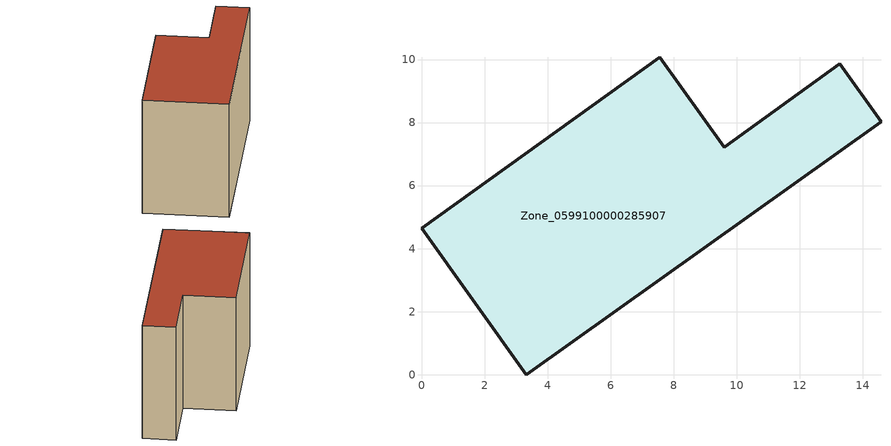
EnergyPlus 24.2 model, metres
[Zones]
Zone_0599100000285907
 floor ground (C_G): 3.33,0 0,4.65 7.56,10.07 9.6,7.22 13.27,9.86 14.58,8.03 z0
 wall outside (C_F): 0,4.65 3.33,0 14.58,8.03 13.27,9.86 9.6,7.22 7.56,10.07 0,4.65 z0:8.33
 roof outside (C_R): 7.56,10.07 0,4.65 3.33,0 14.58,8.03 13.27,9.86 9.6,7.22 z8.33
[BUILDING]
Pand.0599100000285907: North Axis=0; Terrain=City; Loads Convergence Tolerance Value=0.04; Temperature Convergence Tolerance Value=0.4; Solar Distribution=FullExterior; Maximum Number of Warmup Days=25; Minimum Number of Warmup Days=1
[Site:Location]
Rotterdam.The.Hague.AP_ZH_NLD Design_Conditions: Latitude=51.96; Longitude=4.45; Time Zone=1; Elevation=-4.5
[SITE:GROUNDTEMPERATURE:BUILDINGSURFACE]
18, 18, 18, 18, 18, 18, 18, 18, 18, 18, 18, 18
[MATERIAL] Thermal Absorptance=0.9; Solar Absorptance=0.7; Visible Absorptance=0.7
Name | Roughness | Thickness | Conductivity | Density | Specific Heat
G.TI.1975-1991 | MediumSmooth | 0.15 | 0.288461 | 540 | 1210
F.TI.1975-1991 | Rough | 0.3 | 0.230769 | 1920 | 840
R.TI.1975-1991 | MediumRough | 0.2 | 0.153846 | 1500 | 1000
[CONSTRUCTION]
C_G: G.TI.1975-1991
C_F: F.TI.1975-1991
C_R: R.TI.1975-1991
[ZONE]
Zone_0599100000285907: Type=1; Multiplier=1; Ceiling Height=Autocalculate; Volume=Autocalculate; Floor Area=autocalculate; Part of Total Floor Area=Yes
[ZONEINFILTRATION:DESIGNFLOWRATE]
Infil_Zone_0599100000285907: Zone or ZoneList or Space or SpaceList=Zone_0599100000285907; Schedule=AlwaysOn; Design Flow Rate Calculation Method=Flow/Area; Flow Rate per Floor Area=0.003; Constant Term Coefficient=1; Temperature Term Coefficient=0; Velocity Term Coefficient=0; Velocity Squared Term Coefficient=0
[HVACTEMPLATE:ZONE:IDEALLOADSAIRSYSTEM]
Zone_0599100000285907: Maximum Heating Supply Air Temperature=50; Minimum Cooling Supply Air Temperature=13; Maximum Heating Supply Air Humidity Ratio=0.0156; Minimum Cooling Supply Air Humidity Ratio=0.0077; Heating Limit=NoLimit; Cooling Limit=NoLimit; Dehumidification Control Type=ConstantSensibleHeatRatio; Cooling Sensible Heat Ratio=0.7; Dehumidification Setpoint=60; Humidification Control Type=None; Humidification Setpoint=30; Outdoor Air Method=None; Outdoor Air Flow Rate per Person=0.00944; Outdoor Air Flow Rate per Zone Floor Area=0; Outdoor Air Flow Rate per Zone=0; Demand Controlled Ventilation Type=None; Outdoor Air Economizer Type=NoEconomizer; Heat Recovery Type=None; Sensible Heat Recovery Effectiveness=0.7; Latent Heat Recovery Effectiveness=0.65
[ZONECONTROL:THERMOSTAT]
ThermostatControl_Zone_0599100000285907: Zone or ZoneList=Zone_0599100000285907; Control Type Schedule=DualSetpointControlType; Control 1=Thermostat_Zone_0599100000285907; Temperature Difference Between Cutout And Setpoint=0
[THERMOSTATSETPOINT:DUALSETPOINT]
Thermostat_Zone_0599100000285907: Heating Setpoint Temperature Schedule=HeatingSetpoint_Zone_0599100000285907; Cooling Setpoint Temperature Schedule=CoolingSetpoint_Zone_0599100000285907
[SCHEDULE:COMPACT]
HeatingSetpoint_Zone_0599100000285907: Through: 12/31, For: AllDays, Until: 24:00, 21
CoolingSetpoint_Zone_0599100000285907: Through: 12/31, For: AllDays, Until: 24:00, 24
DualSetpointControlType: Through: 12/31, For: AllDays, Until: 24:00, 4
AlwaysOn: Through: 12/31, For: AllDays, Until: 24:00, 1
